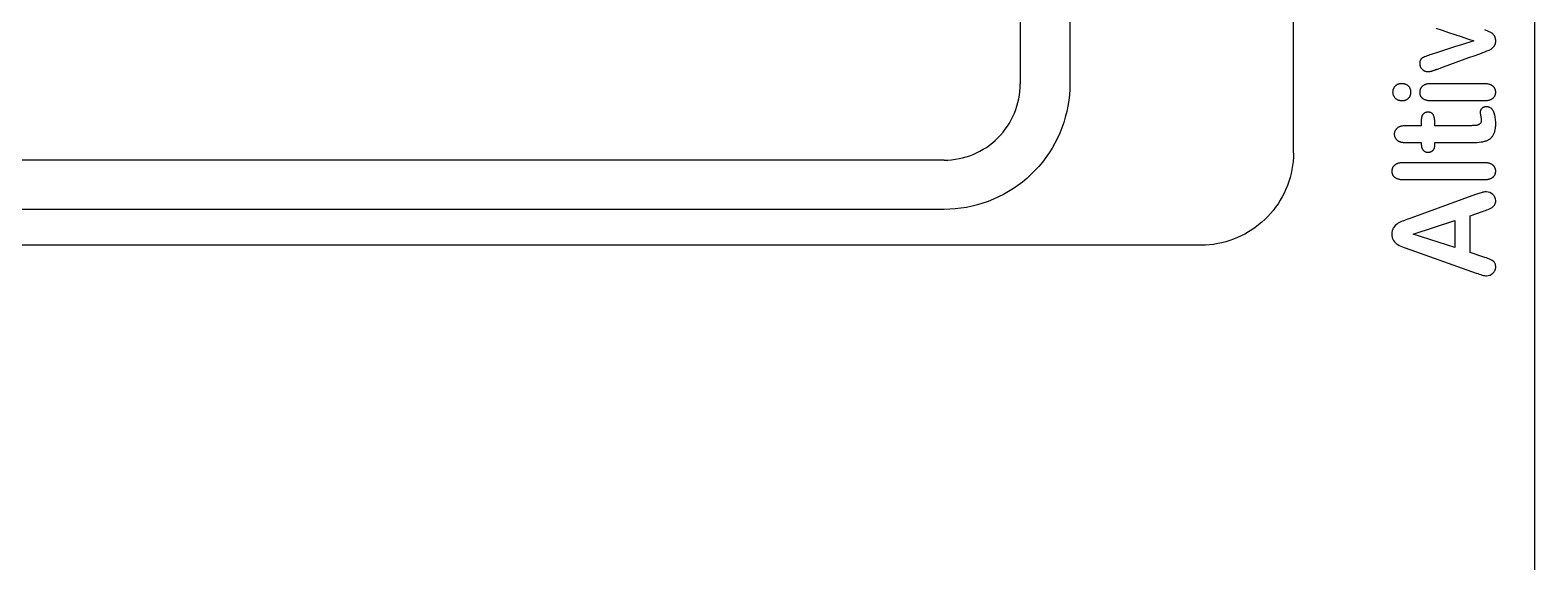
# Model space of a CAD drawing. Extents: x 0 to 290, y 0 to 931.
# Drawn here: x 196.5 to 277.5, y 747.4 to 776 of the extents above; entities that cross this region are included whole.
import ezdxf

# ---------------------------------------------------------------- set-up
doc = ezdxf.new("R2010")
doc.units = 0
doc.layers.add('-15N-THT. THIẾT BỊ ĐÓNG MỞ', color=40, linetype='CONTINUOUS')

# ---------------------------------------------------------------- blocks, each defined once
blk = doc.blocks.new('06 - N - SC VSD ATV630D55~D90N4')
at = {"layer": '-15N-THT. THIẾT BỊ ĐÓNG MỞ'}
for p, q in [((132.5, -272.3), (132.5, 429.985)), ((119.51, 303.694), (119.51, 423.676)), ((104.8, 419.82), (104.8, 307.42)), ((107.468, 419.837), (107.468, 307.437)), ((127.166, 310.42), (127.507, 310.307)), ((127.507, 310.307), (127.848, 310.194)), ((129.843, 310.316), (129.804, 310.33)), ((129.883, 310.301), (129.843, 310.316)), ((129.926, 310.284), (129.883, 310.301)), ((129.883, 310.301), (129.883, 310.301)), ((129.967, 310.267), (129.926, 310.284)), ((130.008, 310.249), (129.967, 310.267)), ((130.047, 310.231), (130.008, 310.249)), ((130.085, 310.211), (130.047, 310.231)), ((127.848, 310.194), (128.189, 310.081)), ((128.232, 309.428), (127.905, 309.323)), ((128.189, 310.081), (128.53, 309.968)), ((128.558, 309.533), (128.232, 309.428)), ((128.53, 309.968), (128.871, 309.855)), ((129.212, 309.742), (128.558, 309.533)), ((128.871, 309.855), (129.212, 309.742)), ((129.212, 309.742), (129.212, 309.742)), ((130.121, 310.191), (130.085, 310.211)), ((130.156, 310.171), (130.121, 310.191)), ((130.175, 310.158), (130.156, 310.171)), ((130.156, 310.171), (130.156, 310.171)), ((130.194, 310.144), (130.175, 310.158)), ((130.212, 310.13), (130.194, 310.144)), ((130.23, 310.116), (130.212, 310.13)), ((130.246, 310.1), (130.23, 310.116)), ((130.262, 310.084), (130.246, 310.1)), ((130.26, 309.396), (130.278, 309.415)), ((130.277, 310.067), (130.262, 310.084)), ((130.292, 310.05), (130.277, 310.067)), ((130.278, 309.415), (130.295, 309.434)), ((130.305, 310.032), (130.292, 310.05)), ((130.295, 309.434), (130.308, 309.451)), ((130.295, 309.434), (130.295, 309.434)), ((130.318, 310.014), (130.305, 310.032)), ((130.308, 309.451), (130.32, 309.468)), ((130.33, 309.995), (130.318, 310.014)), ((130.32, 309.468), (130.331, 309.485)), ((130.341, 309.974), (130.33, 309.995)), ((130.33, 309.995), (130.33, 309.995)), ((130.331, 309.485), (130.341, 309.504)), ((130.35, 309.954), (130.341, 309.974)), ((130.341, 309.504), (130.351, 309.523)), ((130.359, 309.932), (130.35, 309.954)), ((130.351, 309.523), (130.359, 309.543)), ((130.367, 309.91), (130.359, 309.932)), ((130.359, 309.543), (130.366, 309.563)), ((130.366, 309.563), (130.372, 309.584)), ((130.374, 309.888), (130.367, 309.91)), ((130.372, 309.584), (130.378, 309.605)), ((130.38, 309.865), (130.374, 309.888)), ((130.378, 309.605), (130.382, 309.627)), ((130.384, 309.841), (130.38, 309.865)), ((130.382, 309.627), (130.386, 309.649)), ((130.388, 309.817), (130.384, 309.841)), ((130.386, 309.649), (130.389, 309.672)), ((130.39, 309.792), (130.388, 309.817)), ((130.389, 309.672), (130.391, 309.695)), ((130.392, 309.768), (130.39, 309.792)), ((130.391, 309.695), (130.392, 309.719)), ((130.392, 309.742), (130.392, 309.768)), ((130.392, 309.719), (130.392, 309.742)), ((130.392, 309.742), (130.392, 309.742)), ((126.306, 308.611), (126.303, 308.592)), ((126.31, 308.631), (126.306, 308.611)), ((126.315, 308.649), (126.31, 308.631)), ((126.321, 308.668), (126.315, 308.649)), ((126.327, 308.685), (126.321, 308.668)), ((126.335, 308.702), (126.327, 308.685)), ((126.343, 308.718), (126.335, 308.702)), ((126.352, 308.734), (126.343, 308.718)), ((126.362, 308.748), (126.352, 308.734)), ((126.373, 308.762), (126.362, 308.748)), ((126.385, 308.775), (126.373, 308.762)), ((126.398, 308.788), (126.385, 308.775)), ((126.412, 308.799), (126.398, 308.788)), ((126.426, 308.81), (126.412, 308.799)), ((126.442, 308.819), (126.426, 308.81)), ((126.495, 308.848), (126.442, 308.819)), ((126.442, 308.819), (126.442, 308.819)), ((126.555, 308.876), (126.495, 308.848)), ((126.622, 308.904), (126.555, 308.876)), ((126.693, 308.931), (126.622, 308.904)), ((126.767, 308.957), (126.693, 308.931)), ((126.845, 308.983), (126.767, 308.957)), ((126.925, 309.009), (126.845, 308.983)), ((127.251, 309.113), (126.925, 309.009)), ((126.925, 309.009), (126.925, 309.009)), ((127.905, 309.323), (127.251, 309.113)), ((128.266, 308.588), (128.605, 308.712)), ((128.605, 308.712), (128.944, 308.835)), ((128.944, 308.835), (129.282, 308.958)), ((129.282, 308.958), (129.621, 309.082)), ((129.621, 309.082), (129.699, 309.111)), ((129.621, 309.082), (129.621, 309.082)), ((129.699, 309.111), (129.774, 309.139)), ((129.774, 309.139), (129.846, 309.167)), ((129.846, 309.167), (129.914, 309.194)), ((129.914, 309.194), (129.978, 309.219)), ((129.978, 309.219), (130.035, 309.243)), ((130.035, 309.243), (130.082, 309.264)), ((130.082, 309.264), (130.104, 309.275)), ((130.082, 309.264), (130.082, 309.264)), ((130.104, 309.275), (130.125, 309.287)), ((130.125, 309.287), (130.146, 309.3)), ((130.146, 309.3), (130.166, 309.313)), ((130.166, 309.313), (130.186, 309.328)), ((130.186, 309.328), (130.205, 309.344)), ((130.205, 309.344), (130.224, 309.36)), ((130.224, 309.36), (130.243, 309.378)), ((130.243, 309.378), (130.26, 309.396)), ((126.299, 308.552), (126.298, 308.531)), ((126.298, 308.531), (126.298, 308.511)), ((126.298, 308.511), (126.298, 308.489)), ((126.298, 308.511), (126.298, 308.511)), ((126.298, 308.489), (126.3, 308.468)), ((126.301, 308.572), (126.299, 308.552)), ((126.3, 308.468), (126.303, 308.448)), ((126.303, 308.592), (126.301, 308.572)), ((126.303, 308.448), (126.306, 308.428)), ((126.306, 308.428), (126.311, 308.408)), ((126.311, 308.408), (126.317, 308.388)), ((126.317, 308.388), (126.325, 308.369)), ((126.325, 308.369), (126.333, 308.35)), ((126.333, 308.35), (126.342, 308.331)), ((126.342, 308.331), (126.353, 308.313)), ((126.353, 308.313), (126.364, 308.295)), ((126.364, 308.295), (126.376, 308.277)), ((126.364, 308.295), (126.364, 308.295)), ((126.376, 308.277), (126.389, 308.26)), ((126.389, 308.26), (126.402, 308.244)), ((126.402, 308.244), (126.416, 308.228)), ((126.416, 308.228), (126.431, 308.213)), ((126.431, 308.213), (126.446, 308.199)), ((126.446, 308.199), (126.461, 308.185)), ((126.461, 308.185), (126.477, 308.172)), ((126.477, 308.172), (126.494, 308.16)), ((126.494, 308.16), (126.511, 308.148)), ((126.511, 308.148), (126.529, 308.138)), ((126.529, 308.138), (126.547, 308.128)), ((126.529, 308.138), (126.529, 308.138)), ((126.547, 308.128), (126.565, 308.119)), ((126.565, 308.119), (126.583, 308.111)), ((126.583, 308.111), (126.602, 308.105)), ((126.602, 308.105), (126.62, 308.099)), ((126.62, 308.099), (126.639, 308.094)), ((126.639, 308.094), (126.658, 308.089)), ((126.658, 308.089), (126.676, 308.086)), ((126.676, 308.086), (126.695, 308.084)), ((126.695, 308.084), (126.714, 308.083)), ((126.714, 308.083), (126.733, 308.082)), ((126.733, 308.082), (126.754, 308.083)), ((126.733, 308.082), (126.733, 308.082)), ((126.754, 308.083), (126.776, 308.084)), ((126.776, 308.084), (126.798, 308.086)), ((126.798, 308.086), (126.821, 308.089)), ((126.821, 308.089), (126.845, 308.093)), ((126.845, 308.093), (126.868, 308.097)), ((126.868, 308.097), (126.892, 308.102)), ((126.892, 308.102), (126.918, 308.108)), ((126.892, 308.102), (126.892, 308.102)), ((126.918, 308.108), (126.944, 308.115)), ((126.944, 308.115), (126.97, 308.122)), ((126.97, 308.122), (126.996, 308.13)), ((126.996, 308.13), (127.021, 308.138)), ((127.021, 308.138), (127.047, 308.147)), ((127.047, 308.147), (127.072, 308.155)), ((127.072, 308.155), (127.098, 308.164)), ((127.072, 308.155), (127.072, 308.155)), ((127.098, 308.164), (127.123, 308.173)), ((127.123, 308.173), (127.148, 308.182)), ((127.148, 308.182), (127.174, 308.191)), ((127.174, 308.191), (127.199, 308.2)), ((127.199, 308.2), (127.224, 308.209)), ((127.224, 308.209), (127.249, 308.218)), ((127.249, 308.218), (127.588, 308.342)), ((127.249, 308.218), (127.249, 308.218)), ((127.588, 308.342), (127.927, 308.465)), ((127.927, 308.465), (128.266, 308.588)), ((104.8, 307.42), (104.8, 307.42)), ((107.461, 307.133), (107.441, 306.83)), ((107.468, 307.437), (107.461, 307.133)), ((107.468, 307.437), (107.468, 307.437)), ((124.845, 307.006), (124.844, 306.983)), ((124.844, 306.983), (124.845, 306.959)), ((124.844, 306.983), (124.844, 306.983)), ((124.847, 307.029), (124.845, 307.006)), ((124.85, 307.052), (124.847, 307.029)), ((124.854, 307.074), (124.85, 307.052)), ((124.859, 307.096), (124.854, 307.074)), ((124.866, 307.118), (124.859, 307.096)), ((124.873, 307.139), (124.866, 307.118)), ((124.882, 307.16), (124.873, 307.139)), ((124.892, 307.18), (124.882, 307.16)), ((124.903, 307.2), (124.892, 307.18)), ((124.915, 307.22), (124.903, 307.2)), ((124.928, 307.239), (124.915, 307.22)), ((124.941, 307.258), (124.928, 307.239)), ((124.956, 307.276), (124.941, 307.258)), ((124.972, 307.294), (124.956, 307.276)), ((124.989, 307.312), (124.972, 307.294)), ((124.972, 307.294), (124.972, 307.294)), ((125.008, 307.329), (124.989, 307.312)), ((125.029, 307.345), (125.008, 307.329)), ((125.05, 307.36), (125.029, 307.345)), ((125.072, 307.373), (125.05, 307.36)), ((125.095, 307.384), (125.072, 307.373)), ((125.119, 307.395), (125.095, 307.384)), ((125.144, 307.404), (125.119, 307.395)), ((125.169, 307.411), (125.144, 307.404)), ((125.196, 307.418), (125.169, 307.411)), ((125.222, 307.423), (125.196, 307.418)), ((125.25, 307.427), (125.222, 307.423)), ((125.278, 307.429), (125.25, 307.427)), ((125.306, 307.431), (125.278, 307.429)), ((125.335, 307.432), (125.306, 307.431)), ((125.363, 307.431), (125.335, 307.432)), ((125.335, 307.432), (125.335, 307.432)), ((125.391, 307.429), (125.363, 307.431)), ((125.419, 307.427), (125.391, 307.429)), ((125.446, 307.423), (125.419, 307.427)), ((125.473, 307.418), (125.446, 307.423)), ((125.499, 307.411), (125.473, 307.418)), ((125.524, 307.404), (125.499, 307.411)), ((125.549, 307.395), (125.524, 307.404)), ((125.573, 307.385), (125.549, 307.395)), ((125.596, 307.373), (125.573, 307.385)), ((125.619, 307.361), (125.596, 307.373)), ((125.64, 307.347), (125.619, 307.361)), ((125.661, 307.332), (125.64, 307.347)), ((125.681, 307.315), (125.661, 307.332)), ((125.699, 307.298), (125.681, 307.315)), ((125.716, 307.281), (125.699, 307.298)), ((125.699, 307.298), (125.699, 307.298)), ((125.732, 307.263), (125.716, 307.281)), ((125.746, 307.244), (125.732, 307.263)), ((125.76, 307.225), (125.746, 307.244)), ((125.772, 307.205), (125.76, 307.225)), ((125.783, 307.184), (125.772, 307.205)), ((125.793, 307.164), (125.783, 307.184)), ((125.802, 307.142), (125.793, 307.164)), ((125.809, 307.121), (125.802, 307.142)), ((125.815, 307.098), (125.809, 307.121)), ((125.82, 307.076), (125.815, 307.098)), ((125.824, 307.053), (125.82, 307.076)), ((125.827, 307.03), (125.824, 307.053)), ((125.829, 307.007), (125.827, 307.03)), ((125.829, 306.983), (125.829, 307.007)), ((125.829, 306.964), (125.829, 306.983)), ((125.829, 306.983), (125.829, 306.983)), ((126.299, 307.014), (126.298, 306.994)), ((126.298, 306.994), (126.298, 306.973)), ((126.301, 307.034), (126.299, 307.014)), ((126.304, 307.053), (126.301, 307.034)), ((126.308, 307.072), (126.304, 307.053)), ((126.313, 307.092), (126.308, 307.072)), ((126.318, 307.11), (126.313, 307.092)), ((126.325, 307.128), (126.318, 307.11)), ((126.332, 307.146), (126.325, 307.128)), ((126.34, 307.164), (126.332, 307.146)), ((126.349, 307.181), (126.34, 307.164)), ((126.359, 307.198), (126.349, 307.181)), ((126.37, 307.214), (126.359, 307.198)), ((126.381, 307.23), (126.37, 307.214)), ((126.394, 307.245), (126.381, 307.23)), ((126.407, 307.26), (126.394, 307.245)), ((126.42, 307.274), (126.407, 307.26)), ((126.435, 307.288), (126.42, 307.274)), ((126.45, 307.301), (126.435, 307.288)), ((126.472, 307.319), (126.45, 307.301)), ((126.45, 307.301), (126.45, 307.301)), ((126.495, 307.335), (126.472, 307.319)), ((126.519, 307.35), (126.495, 307.335)), ((126.544, 307.364), (126.519, 307.35)), ((126.57, 307.376), (126.544, 307.364)), ((126.597, 307.387), (126.57, 307.376)), ((126.625, 307.397), (126.597, 307.387)), ((126.654, 307.406), (126.625, 307.397)), ((126.683, 307.413), (126.654, 307.406)), ((126.713, 307.419), (126.683, 307.413)), ((126.743, 307.423), (126.713, 307.419)), ((126.774, 307.427), (126.743, 307.423)), ((126.805, 307.43), (126.774, 307.427)), ((126.837, 307.431), (126.805, 307.43)), ((126.869, 307.432), (126.837, 307.431)), ((129.78, 307.432), (126.869, 307.432)), ((126.869, 307.432), (126.869, 307.432)), ((129.816, 307.431), (129.78, 307.432)), ((129.78, 307.432), (129.78, 307.432)), ((129.851, 307.43), (129.816, 307.431)), ((129.886, 307.427), (129.851, 307.43)), ((129.92, 307.424), (129.886, 307.427)), ((129.953, 307.419), (129.92, 307.424)), ((129.986, 307.414), (129.953, 307.419)), ((130.018, 307.407), (129.986, 307.414)), ((130.049, 307.398), (130.018, 307.407)), ((130.079, 307.389), (130.049, 307.398)), ((130.109, 307.378), (130.079, 307.389)), ((130.137, 307.366), (130.109, 307.378)), ((130.164, 307.352), (130.137, 307.366)), ((130.19, 307.337), (130.164, 307.352)), ((130.214, 307.32), (130.19, 307.337)), ((130.237, 307.302), (130.214, 307.32)), ((130.253, 307.289), (130.237, 307.302)), ((130.237, 307.302), (130.237, 307.302)), ((130.267, 307.275), (130.253, 307.289)), ((130.281, 307.26), (130.267, 307.275)), ((130.295, 307.245), (130.281, 307.26)), ((130.307, 307.23), (130.295, 307.245)), ((130.319, 307.214), (130.307, 307.23)), ((130.33, 307.198), (130.319, 307.214)), ((130.34, 307.181), (130.33, 307.198)), ((130.349, 307.164), (130.34, 307.181)), ((130.357, 307.146), (130.349, 307.164)), ((130.365, 307.129), (130.357, 307.146)), ((130.371, 307.11), (130.365, 307.129)), ((130.377, 307.092), (130.371, 307.11)), ((130.382, 307.072), (130.377, 307.092)), ((130.386, 307.053), (130.382, 307.072)), ((130.388, 307.034), (130.386, 307.053)), ((130.391, 307.014), (130.388, 307.034)), ((130.392, 306.994), (130.391, 307.014)), ((130.392, 306.973), (130.392, 306.994)), ((107.359, 306.228), (107.298, 305.93)), ((107.407, 306.528), (107.359, 306.228)), ((107.441, 306.83), (107.407, 306.528)), ((124.845, 306.959), (124.847, 306.935)), ((124.847, 306.935), (124.85, 306.912)), ((124.85, 306.912), (124.854, 306.888)), ((124.854, 306.888), (124.86, 306.865)), ((124.86, 306.865), (124.867, 306.843)), ((124.867, 306.843), (124.876, 306.821)), ((124.876, 306.821), (124.885, 306.799)), ((124.885, 306.799), (124.896, 306.778)), ((124.896, 306.778), (124.908, 306.757)), ((124.908, 306.757), (124.921, 306.737)), ((124.921, 306.737), (124.936, 306.717)), ((124.936, 306.717), (124.951, 306.698)), ((124.951, 306.698), (124.967, 306.679)), ((124.967, 306.679), (124.984, 306.661)), ((124.984, 306.661), (125.003, 306.644)), ((124.984, 306.661), (124.984, 306.661)), ((125.003, 306.644), (125.023, 306.627)), ((125.023, 306.627), (125.043, 306.611)), ((125.043, 306.611), (125.064, 306.597)), ((125.064, 306.597), (125.086, 306.584)), ((125.086, 306.584), (125.108, 306.573)), ((125.108, 306.573), (125.131, 306.562)), ((125.131, 306.562), (125.155, 306.554)), ((125.155, 306.554), (125.18, 306.546)), ((125.18, 306.546), (125.204, 306.539)), ((125.204, 306.539), (125.23, 306.534)), ((125.23, 306.534), (125.256, 306.53)), ((125.256, 306.53), (125.282, 306.527)), ((125.282, 306.527), (125.308, 306.526)), ((125.308, 306.526), (125.335, 306.525)), ((125.335, 306.525), (125.364, 306.526)), ((125.335, 306.525), (125.335, 306.525)), ((125.364, 306.526), (125.392, 306.527)), ((125.392, 306.527), (125.42, 306.53)), ((125.42, 306.53), (125.447, 306.533)), ((125.447, 306.533), (125.474, 306.538)), ((125.474, 306.538), (125.501, 306.544)), ((125.501, 306.544), (125.526, 306.552)), ((125.526, 306.552), (125.551, 306.56)), ((125.551, 306.56), (125.575, 306.57)), ((125.575, 306.57), (125.599, 306.581)), ((125.599, 306.581), (125.621, 306.594)), ((125.621, 306.594), (125.643, 306.608)), ((125.643, 306.608), (125.663, 306.623)), ((125.663, 306.623), (125.683, 306.639)), ((125.683, 306.639), (125.701, 306.657)), ((125.701, 306.657), (125.714, 306.671)), ((125.701, 306.657), (125.701, 306.657)), ((125.714, 306.671), (125.727, 306.686)), ((125.727, 306.686), (125.739, 306.701)), ((125.739, 306.701), (125.75, 306.716)), ((125.75, 306.716), (125.76, 306.732)), ((125.76, 306.732), (125.77, 306.748)), ((125.77, 306.748), (125.779, 306.764)), ((125.779, 306.764), (125.787, 306.781)), ((125.787, 306.781), (125.795, 306.798)), ((125.795, 306.798), (125.801, 306.816)), ((125.801, 306.816), (125.807, 306.833)), ((125.807, 306.833), (125.812, 306.851)), ((125.812, 306.851), (125.817, 306.87)), ((125.817, 306.87), (125.821, 306.888)), ((125.821, 306.888), (125.824, 306.907)), ((125.824, 306.907), (125.826, 306.926)), ((125.826, 306.926), (125.828, 306.945)), ((125.828, 306.945), (125.829, 306.964)), ((126.298, 306.973), (126.298, 306.953)), ((126.298, 306.973), (126.298, 306.973)), ((126.298, 306.953), (126.299, 306.933)), ((126.299, 306.933), (126.301, 306.914)), ((126.301, 306.914), (126.304, 306.894)), ((126.304, 306.894), (126.308, 306.875)), ((126.308, 306.875), (126.313, 306.856)), ((126.313, 306.856), (126.318, 306.838)), ((126.318, 306.838), (126.325, 306.819)), ((126.325, 306.819), (126.332, 306.802)), ((126.332, 306.802), (126.34, 306.784)), ((126.34, 306.784), (126.349, 306.767)), ((126.349, 306.767), (126.359, 306.751)), ((126.359, 306.751), (126.369, 306.735)), ((126.369, 306.735), (126.381, 306.719)), ((126.381, 306.719), (126.393, 306.704)), ((126.393, 306.704), (126.406, 306.689)), ((126.406, 306.689), (126.42, 306.675)), ((126.42, 306.675), (126.435, 306.662)), ((126.435, 306.662), (126.45, 306.649)), ((126.45, 306.649), (126.473, 306.631)), ((126.45, 306.649), (126.45, 306.649)), ((126.473, 306.631), (126.497, 306.615)), ((126.497, 306.615), (126.522, 306.601)), ((126.522, 306.601), (126.549, 306.588)), ((126.549, 306.588), (126.577, 306.576)), ((126.577, 306.576), (126.605, 306.566)), ((126.605, 306.566), (126.635, 306.557)), ((126.635, 306.557), (126.665, 306.549)), ((126.665, 306.549), (126.697, 306.542)), ((126.697, 306.542), (126.729, 306.537)), ((126.729, 306.537), (126.762, 306.532)), ((126.762, 306.532), (126.795, 306.529)), ((126.795, 306.529), (126.829, 306.527)), ((126.829, 306.527), (126.864, 306.526)), ((126.864, 306.526), (126.899, 306.525)), ((126.899, 306.525), (129.78, 306.525)), ((126.899, 306.525), (126.899, 306.525)), ((129.752, 306.168), (129.737, 306.161)), ((129.769, 306.174), (129.752, 306.168)), ((129.785, 306.179), (129.769, 306.174)), ((129.78, 306.525), (129.815, 306.526)), ((129.78, 306.525), (129.78, 306.525)), ((129.802, 306.184), (129.785, 306.179)), ((129.819, 306.187), (129.802, 306.184)), ((129.815, 306.526), (129.85, 306.527)), ((129.837, 306.19), (129.819, 306.187)), ((129.855, 306.192), (129.837, 306.19)), ((129.85, 306.527), (129.884, 306.529)), ((129.872, 306.193), (129.855, 306.192)), ((129.891, 306.193), (129.872, 306.193)), ((129.884, 306.529), (129.918, 306.532)), ((129.916, 306.193), (129.891, 306.193)), ((129.891, 306.193), (129.891, 306.193)), ((129.94, 306.191), (129.916, 306.193)), ((129.918, 306.532), (129.951, 306.537)), ((129.964, 306.187), (129.94, 306.191)), ((129.951, 306.537), (129.983, 306.542)), ((129.988, 306.183), (129.964, 306.187)), ((129.983, 306.542), (130.015, 306.549)), ((130.011, 306.177), (129.988, 306.183)), ((130.034, 306.169), (130.011, 306.177)), ((130.015, 306.549), (130.046, 306.556)), ((130.056, 306.16), (130.034, 306.169)), ((130.046, 306.556), (130.076, 306.565)), ((130.076, 306.565), (130.105, 306.576)), ((130.105, 306.576), (130.133, 306.587)), ((130.133, 306.587), (130.16, 306.6)), ((130.16, 306.6), (130.186, 306.615)), ((130.186, 306.615), (130.21, 306.631)), ((130.21, 306.631), (130.234, 306.648)), ((130.234, 306.648), (130.249, 306.661)), ((130.234, 306.648), (130.234, 306.648)), ((130.249, 306.661), (130.264, 306.675)), ((130.264, 306.675), (130.278, 306.689)), ((130.278, 306.689), (130.292, 306.703)), ((130.292, 306.703), (130.304, 306.718)), ((130.304, 306.718), (130.316, 306.734)), ((130.316, 306.734), (130.327, 306.75)), ((130.327, 306.75), (130.338, 306.766)), ((130.338, 306.766), (130.347, 306.783)), ((130.347, 306.783), (130.356, 306.801)), ((130.356, 306.801), (130.363, 306.818)), ((130.363, 306.818), (130.37, 306.837)), ((130.37, 306.837), (130.376, 306.855)), ((130.376, 306.855), (130.381, 306.874)), ((130.381, 306.874), (130.385, 306.894)), ((130.385, 306.894), (130.388, 306.913)), ((130.388, 306.913), (130.39, 306.933)), ((130.39, 306.933), (130.392, 306.953)), ((130.392, 306.953), (130.392, 306.973)), ((130.392, 306.973), (130.392, 306.973)), ((107.224, 305.635), (107.137, 305.344)), ((107.298, 305.93), (107.224, 305.635)), ((126.387, 305.529), (126.386, 305.506)), ((126.386, 305.506), (126.386, 305.174)), ((126.386, 305.506), (126.386, 305.506)), ((126.388, 305.551), (126.387, 305.529)), ((126.39, 305.574), (126.388, 305.551)), ((126.393, 305.596), (126.39, 305.574)), ((126.397, 305.617), (126.393, 305.596)), ((126.402, 305.638), (126.397, 305.617)), ((126.408, 305.658), (126.402, 305.638)), ((126.414, 305.678), (126.408, 305.658)), ((126.422, 305.698), (126.414, 305.678)), ((126.431, 305.717), (126.422, 305.698)), ((126.441, 305.735), (126.431, 305.717)), ((126.452, 305.752), (126.441, 305.735)), ((126.463, 305.768), (126.452, 305.752)), ((126.476, 305.784), (126.463, 305.768)), ((126.489, 305.798), (126.476, 305.784)), ((126.503, 305.811), (126.489, 305.798)), ((126.489, 305.798), (126.489, 305.798)), ((126.517, 305.823), (126.503, 305.811)), ((126.532, 305.835), (126.517, 305.823)), ((126.548, 305.845), (126.532, 305.835)), ((126.564, 305.855), (126.548, 305.845)), ((126.581, 305.864), (126.564, 305.855)), ((126.598, 305.872), (126.581, 305.864)), ((126.615, 305.879), (126.598, 305.872)), ((126.633, 305.885), (126.615, 305.879)), ((126.652, 305.89), (126.633, 305.885)), ((126.67, 305.894), (126.652, 305.89)), ((126.689, 305.897), (126.67, 305.894)), ((126.708, 305.899), (126.689, 305.897)), ((126.728, 305.901), (126.708, 305.899)), ((126.748, 305.901), (126.728, 305.901)), ((126.767, 305.901), (126.748, 305.901)), ((126.748, 305.901), (126.748, 305.901)), ((126.786, 305.9), (126.767, 305.901)), ((126.805, 305.898), (126.786, 305.9)), ((126.823, 305.895), (126.805, 305.898)), ((126.841, 305.892), (126.823, 305.895)), ((126.859, 305.888), (126.841, 305.892)), ((126.876, 305.883), (126.859, 305.888)), ((126.893, 305.877), (126.876, 305.883)), ((126.909, 305.87), (126.893, 305.877)), ((126.925, 305.863), (126.909, 305.87)), ((126.94, 305.854), (126.925, 305.863)), ((126.954, 305.845), (126.94, 305.854)), ((126.968, 305.834), (126.954, 305.845)), ((126.981, 305.823), (126.968, 305.834)), ((126.993, 305.811), (126.981, 305.823)), ((127.004, 305.799), (126.993, 305.811)), ((127.015, 305.785), (127.004, 305.799)), ((127.024, 305.771), (127.015, 305.785)), ((127.033, 305.756), (127.024, 305.771)), ((127.049, 305.725), (127.033, 305.756)), ((127.033, 305.756), (127.033, 305.756)), ((127.062, 305.693), (127.049, 305.725)), ((127.074, 305.659), (127.062, 305.693)), ((127.084, 305.624), (127.074, 305.659)), ((127.092, 305.587), (127.084, 305.624)), ((127.099, 305.549), (127.092, 305.587)), ((127.104, 305.509), (127.099, 305.549)), ((127.108, 305.469), (127.104, 305.509)), ((127.111, 305.428), (127.108, 305.469)), ((127.112, 305.386), (127.111, 305.428)), ((127.113, 305.343), (127.112, 305.386)), ((129.552, 305.922), (129.551, 305.908)), ((129.551, 305.908), (129.552, 305.881)), ((129.551, 305.908), (129.551, 305.908)), ((129.553, 305.937), (129.552, 305.922)), ((129.552, 305.881), (129.554, 305.853)), ((129.555, 305.952), (129.553, 305.937)), ((129.554, 305.853), (129.558, 305.823)), ((129.559, 305.966), (129.555, 305.952)), ((129.558, 305.823), (129.563, 305.792)), ((129.563, 305.98), (129.559, 305.966)), ((129.568, 305.993), (129.563, 305.98)), ((129.563, 305.792), (129.569, 305.761)), ((129.574, 306.007), (129.568, 305.993)), ((129.569, 305.761), (129.576, 305.728)), ((129.581, 306.02), (129.574, 306.007)), ((129.576, 305.728), (129.584, 305.695)), ((129.589, 306.033), (129.581, 306.02)), ((129.584, 305.695), (129.592, 305.661)), ((129.584, 305.695), (129.584, 305.695)), ((129.597, 306.045), (129.589, 306.033)), ((129.592, 305.661), (129.598, 305.628)), ((129.599, 305.365), (129.594, 305.35)), ((129.607, 306.058), (129.597, 306.045)), ((129.598, 305.628), (129.604, 305.596)), ((129.603, 305.38), (129.599, 305.365)), ((129.606, 305.396), (129.603, 305.38)), ((129.604, 305.596), (129.608, 305.565)), ((129.609, 305.412), (129.606, 305.396)), ((129.617, 306.07), (129.607, 306.058)), ((129.608, 305.565), (129.611, 305.535)), ((129.611, 305.428), (129.609, 305.412)), ((129.611, 305.535), (129.613, 305.506)), ((129.613, 305.445), (129.611, 305.428)), ((129.613, 305.506), (129.614, 305.479)), ((129.614, 305.462), (129.613, 305.445)), ((129.614, 305.479), (129.614, 305.462)), ((129.614, 305.479), (129.614, 305.479)), ((129.628, 306.081), (129.617, 306.07)), ((129.639, 306.093), (129.628, 306.081)), ((129.651, 306.104), (129.639, 306.093)), ((129.664, 306.115), (129.651, 306.104)), ((129.651, 306.104), (129.651, 306.104)), ((129.678, 306.126), (129.664, 306.115)), ((129.692, 306.136), (129.678, 306.126)), ((129.706, 306.145), (129.692, 306.136)), ((129.721, 306.153), (129.706, 306.145)), ((129.737, 306.161), (129.721, 306.153)), ((130.078, 306.15), (130.056, 306.16)), ((130.099, 306.138), (130.078, 306.15)), ((130.119, 306.125), (130.099, 306.138)), ((130.138, 306.111), (130.119, 306.125)), ((130.156, 306.095), (130.138, 306.111)), ((130.174, 306.078), (130.156, 306.095)), ((130.191, 306.06), (130.174, 306.078)), ((130.207, 306.041), (130.191, 306.06)), ((130.222, 306.02), (130.207, 306.041)), ((130.237, 305.999), (130.222, 306.02)), ((130.25, 305.977), (130.237, 305.999)), ((130.263, 305.954), (130.25, 305.977)), ((130.288, 305.904), (130.263, 305.954)), ((130.263, 305.954), (130.263, 305.954)), ((130.309, 305.85), (130.288, 305.904)), ((130.328, 305.793), (130.309, 305.85)), ((130.344, 305.734), (130.328, 305.793)), ((130.358, 305.673), (130.344, 305.734)), ((130.369, 305.609), (130.358, 305.673)), ((130.377, 305.544), (130.369, 305.609)), ((130.384, 305.476), (130.377, 305.544)), ((130.389, 305.408), (130.384, 305.476)), ((130.391, 305.338), (130.389, 305.408)), ((106.923, 304.776), (106.798, 304.499)), ((107.036, 305.058), (106.923, 304.776)), ((107.137, 305.344), (107.036, 305.058)), ((124.93, 304.742), (124.929, 304.719)), ((124.929, 304.719), (124.93, 304.697)), ((124.929, 304.719), (124.929, 304.719)), ((124.932, 304.765), (124.93, 304.742)), ((124.93, 304.697), (124.931, 304.676)), ((124.931, 304.676), (124.934, 304.654)), ((124.935, 304.788), (124.932, 304.765)), ((124.934, 304.654), (124.938, 304.633)), ((124.94, 304.81), (124.935, 304.788)), ((124.938, 304.633), (124.943, 304.613)), ((124.946, 304.832), (124.94, 304.81)), ((124.943, 304.613), (124.949, 304.592)), ((124.953, 304.854), (124.946, 304.832)), ((124.949, 304.592), (124.956, 304.572)), ((124.962, 304.876), (124.953, 304.854)), ((124.956, 304.572), (124.964, 304.553)), ((124.972, 304.897), (124.962, 304.876)), ((124.964, 304.553), (124.974, 304.534)), ((124.983, 304.917), (124.972, 304.897)), ((124.996, 304.937), (124.983, 304.917)), ((125.009, 304.957), (124.996, 304.937)), ((125.024, 304.976), (125.009, 304.957)), ((125.04, 304.995), (125.024, 304.976)), ((125.057, 305.013), (125.04, 304.995)), ((125.074, 305.03), (125.057, 305.013)), ((125.093, 305.046), (125.074, 305.03)), ((125.074, 305.03), (125.074, 305.03)), ((125.111, 305.061), (125.093, 305.046)), ((125.131, 305.075), (125.111, 305.061)), ((125.151, 305.088), (125.131, 305.075)), ((125.172, 305.1), (125.151, 305.088)), ((125.193, 305.111), (125.172, 305.1)), ((125.215, 305.121), (125.193, 305.111)), ((125.238, 305.129), (125.215, 305.121)), ((125.261, 305.136), (125.238, 305.129)), ((125.285, 305.143), (125.261, 305.136)), ((125.309, 305.148), (125.285, 305.143)), ((125.357, 305.155), (125.309, 305.148)), ((125.309, 305.147), (125.309, 305.147)), ((125.408, 305.161), (125.357, 305.155)), ((125.462, 305.166), (125.408, 305.161)), ((125.518, 305.17), (125.462, 305.166)), ((125.577, 305.172), (125.518, 305.17)), ((125.638, 305.174), (125.577, 305.172)), ((125.7, 305.174), (125.638, 305.174)), ((126.386, 305.174), (125.7, 305.174)), ((125.7, 305.174), (125.7, 305.174)), ((126.386, 305.174), (126.386, 305.174)), ((127.113, 305.174), (127.113, 305.343)), ((127.113, 305.343), (127.113, 305.343)), ((128.965, 305.174), (127.113, 305.174)), ((127.113, 305.174), (127.113, 305.174)), ((129.023, 305.174), (128.965, 305.174)), ((128.965, 305.174), (128.965, 305.174)), ((129.079, 305.175), (129.023, 305.174)), ((129.134, 305.176), (129.079, 305.175)), ((129.187, 305.177), (129.134, 305.176)), ((129.238, 305.18), (129.187, 305.177)), ((129.286, 305.183), (129.238, 305.18)), ((129.33, 305.187), (129.286, 305.183)), ((129.351, 305.19), (129.33, 305.187)), ((129.33, 305.187), (129.33, 305.187)), ((129.372, 305.194), (129.351, 305.19)), ((129.393, 305.198), (129.372, 305.194)), ((129.413, 305.204), (129.393, 305.198)), ((129.433, 305.21), (129.413, 305.204)), ((129.452, 305.217), (129.433, 305.21)), ((129.47, 305.225), (129.452, 305.217)), ((129.488, 305.234), (129.47, 305.225)), ((129.505, 305.244), (129.488, 305.234)), ((129.521, 305.255), (129.505, 305.244)), ((129.536, 305.267), (129.521, 305.255)), ((129.547, 305.277), (129.536, 305.267)), ((129.536, 305.267), (129.536, 305.267)), ((129.557, 305.287), (129.547, 305.277)), ((129.566, 305.298), (129.557, 305.287)), ((129.574, 305.31), (129.566, 305.298)), ((129.582, 305.323), (129.574, 305.31)), ((129.588, 305.336), (129.582, 305.323)), ((129.594, 305.35), (129.588, 305.336)), ((130.166, 304.541), (130.19, 304.567)), ((130.19, 304.567), (130.212, 304.594)), ((130.212, 304.594), (130.234, 304.623)), ((130.234, 304.623), (130.256, 304.656)), ((130.234, 304.623), (130.234, 304.623)), ((130.256, 304.656), (130.276, 304.691)), ((130.276, 304.691), (130.294, 304.728)), ((130.294, 304.728), (130.311, 304.766)), ((130.311, 304.766), (130.326, 304.806)), ((130.326, 304.806), (130.339, 304.848)), ((130.339, 304.848), (130.351, 304.89)), ((130.351, 304.89), (130.361, 304.934)), ((130.361, 304.934), (130.37, 304.979)), ((130.37, 304.979), (130.377, 305.025)), ((130.377, 305.025), (130.383, 305.072)), ((130.383, 305.072), (130.387, 305.119)), ((130.387, 305.119), (130.39, 305.168)), ((130.39, 305.168), (130.392, 305.217)), ((130.392, 305.267), (130.391, 305.338)), ((130.392, 305.217), (130.392, 305.267)), ((130.392, 305.267), (130.392, 305.267)), ((106.51, 303.964), (106.348, 303.707)), ((106.66, 304.228), (106.51, 303.964)), ((106.798, 304.499), (106.66, 304.228)), ((124.974, 304.534), (124.984, 304.515)), ((124.984, 304.515), (124.996, 304.497)), ((124.996, 304.497), (125.008, 304.479)), ((124.996, 304.497), (124.996, 304.497)), ((125.008, 304.479), (125.02, 304.463)), ((125.02, 304.463), (125.034, 304.446)), ((125.034, 304.446), (125.047, 304.431)), ((125.047, 304.431), (125.062, 304.416)), ((125.062, 304.416), (125.077, 304.402)), ((125.077, 304.402), (125.093, 304.388)), ((125.093, 304.388), (125.109, 304.376)), ((125.109, 304.376), (125.126, 304.364)), ((125.126, 304.364), (125.143, 304.353)), ((125.143, 304.353), (125.161, 304.343)), ((125.161, 304.343), (125.18, 304.333)), ((125.161, 304.343), (125.161, 304.343)), ((125.18, 304.333), (125.2, 304.324)), ((125.2, 304.324), (125.221, 304.316)), ((125.221, 304.316), (125.242, 304.308)), ((125.242, 304.308), (125.264, 304.302)), ((125.264, 304.302), (125.286, 304.296)), ((125.286, 304.296), (125.308, 304.291)), ((125.308, 304.291), (125.331, 304.286)), ((125.331, 304.286), (125.354, 304.283)), ((125.354, 304.283), (125.378, 304.28)), ((125.378, 304.28), (125.401, 304.278)), ((125.401, 304.278), (125.448, 304.275)), ((125.401, 304.278), (125.401, 304.278)), ((125.448, 304.275), (125.498, 304.272)), ((125.498, 304.272), (125.551, 304.271)), ((125.551, 304.271), (125.606, 304.269)), ((125.606, 304.269), (125.663, 304.268)), ((125.663, 304.268), (125.721, 304.268)), ((125.721, 304.268), (125.781, 304.268)), ((125.781, 304.268), (126.386, 304.268)), ((125.781, 304.268), (125.781, 304.268)), ((126.386, 304.268), (126.386, 304.168)), ((126.386, 304.268), (126.386, 304.268)), ((126.386, 304.168), (126.387, 304.143)), ((126.386, 304.168), (126.386, 304.168)), ((126.387, 304.143), (126.388, 304.119)), ((126.388, 304.119), (126.39, 304.095)), ((126.39, 304.095), (126.393, 304.071)), ((126.393, 304.071), (126.397, 304.048)), ((126.397, 304.048), (126.402, 304.026)), ((126.402, 304.026), (126.407, 304.004)), ((126.407, 304.004), (126.414, 303.982)), ((126.414, 303.982), (126.422, 303.961)), ((126.422, 303.961), (126.431, 303.941)), ((126.431, 303.941), (126.44, 303.922)), ((126.44, 303.922), (126.451, 303.903)), ((126.451, 303.903), (126.463, 303.886)), ((126.463, 303.886), (126.476, 303.869)), ((126.476, 303.869), (126.489, 303.853)), ((126.489, 303.853), (126.5, 303.842)), ((126.489, 303.853), (126.489, 303.853)), ((126.5, 303.842), (126.511, 303.831)), ((126.511, 303.831), (126.522, 303.821)), ((126.522, 303.821), (126.534, 303.812)), ((126.534, 303.812), (126.547, 303.803)), ((126.547, 303.803), (126.559, 303.795)), ((126.559, 303.795), (126.572, 303.788)), ((126.572, 303.788), (126.586, 303.781)), ((126.586, 303.781), (126.599, 303.775)), ((126.599, 303.775), (126.613, 303.769)), ((126.613, 303.769), (126.627, 303.764)), ((126.627, 303.764), (126.641, 303.76)), ((126.641, 303.76), (126.656, 303.756)), ((126.656, 303.756), (126.671, 303.753)), ((126.671, 303.753), (126.686, 303.751)), ((126.686, 303.751), (126.701, 303.749)), ((126.701, 303.749), (126.717, 303.748)), ((126.717, 303.748), (126.732, 303.747)), ((126.732, 303.747), (126.748, 303.747)), ((126.748, 303.747), (126.768, 303.747)), ((126.748, 303.746), (126.748, 303.746)), ((126.768, 303.747), (126.788, 303.748)), ((126.788, 303.748), (126.808, 303.75)), ((126.808, 303.75), (126.827, 303.753)), ((126.827, 303.753), (126.846, 303.757)), ((126.846, 303.757), (126.865, 303.762)), ((126.865, 303.762), (126.883, 303.768)), ((126.883, 303.768), (126.901, 303.774)), ((126.901, 303.774), (126.918, 303.782)), ((126.918, 303.782), (126.935, 303.791)), ((126.935, 303.791), (126.952, 303.8)), ((126.952, 303.8), (126.968, 303.811)), ((126.968, 303.811), (126.983, 303.822)), ((126.983, 303.822), (126.998, 303.835)), ((126.998, 303.835), (127.012, 303.848)), ((127.012, 303.848), (127.025, 303.863)), ((127.012, 303.848), (127.012, 303.848)), ((127.025, 303.863), (127.038, 303.878)), ((127.038, 303.878), (127.05, 303.895)), ((127.05, 303.895), (127.061, 303.913)), ((127.061, 303.913), (127.07, 303.931)), ((127.07, 303.931), (127.079, 303.951)), ((127.079, 303.951), (127.087, 303.97)), ((127.087, 303.97), (127.093, 303.991)), ((127.093, 303.991), (127.099, 304.012)), ((127.099, 304.012), (127.103, 304.034)), ((127.103, 304.034), (127.107, 304.056)), ((127.107, 304.056), (127.109, 304.078)), ((127.109, 304.078), (127.111, 304.101)), ((127.111, 304.101), (127.113, 304.125)), ((127.113, 304.268), (129.046, 304.268)), ((127.113, 304.148), (127.113, 304.268)), ((127.113, 304.268), (127.113, 304.268)), ((127.113, 304.125), (127.113, 304.148)), ((127.113, 304.148), (127.113, 304.148)), ((129.046, 304.268), (129.164, 304.269)), ((129.046, 304.268), (129.046, 304.268)), ((129.164, 304.269), (129.279, 304.272)), ((129.279, 304.272), (129.391, 304.278)), ((129.391, 304.278), (129.499, 304.286)), ((129.499, 304.286), (129.603, 304.298)), ((129.603, 304.298), (129.702, 304.314)), ((129.702, 304.314), (129.795, 304.334)), ((129.795, 304.334), (129.831, 304.343)), ((129.795, 304.334), (129.795, 304.334)), ((129.831, 304.343), (129.866, 304.354)), ((129.866, 304.354), (129.9, 304.367)), ((129.9, 304.367), (129.933, 304.38)), ((129.933, 304.38), (129.966, 304.396)), ((129.966, 304.396), (129.998, 304.412)), ((129.998, 304.412), (130.029, 304.43)), ((130.029, 304.43), (130.058, 304.449)), ((130.058, 304.449), (130.087, 304.47)), ((130.087, 304.47), (130.114, 304.492)), ((130.114, 304.492), (130.141, 304.516)), ((130.141, 304.516), (130.166, 304.541)), ((100.7, 303.32), (34.3, 303.32)), ((100.7, 303.32), (100.7, 303.32)), ((105.796, 302.982), (105.591, 302.758)), ((105.991, 303.216), (105.796, 302.982)), ((106.175, 303.457), (105.991, 303.216)), ((106.348, 303.707), (106.175, 303.457)), ((119.46, 303.031), (119.423, 302.812)), ((119.486, 303.251), (119.46, 303.031)), ((119.503, 303.472), (119.486, 303.251)), ((119.51, 303.694), (119.503, 303.472)), ((119.51, 303.694), (119.51, 303.694)), ((124.852, 302.934), (124.843, 302.917)), ((124.862, 302.951), (124.852, 302.934)), ((124.873, 302.968), (124.862, 302.951)), ((124.885, 302.983), (124.873, 302.968)), ((124.898, 302.999), (124.885, 302.983)), ((124.911, 303.014), (124.898, 302.999)), ((124.925, 303.028), (124.911, 303.014)), ((124.94, 303.042), (124.925, 303.028)), ((124.956, 303.055), (124.94, 303.042)), ((124.979, 303.073), (124.956, 303.055)), ((124.956, 303.055), (124.956, 303.055)), ((125.003, 303.089), (124.979, 303.073)), ((125.029, 303.104), (125.003, 303.089)), ((125.056, 303.117), (125.029, 303.104)), ((125.084, 303.129), (125.056, 303.117)), ((125.113, 303.14), (125.084, 303.129)), ((125.144, 303.149), (125.113, 303.14)), ((125.175, 303.157), (125.144, 303.149)), ((125.207, 303.164), (125.175, 303.157)), ((125.24, 303.17), (125.207, 303.164)), ((125.273, 303.174), (125.24, 303.17)), ((125.307, 303.178), (125.273, 303.174)), ((125.342, 303.18), (125.307, 303.178)), ((125.377, 303.182), (125.342, 303.18)), ((125.412, 303.182), (125.377, 303.182)), ((129.78, 303.182), (125.412, 303.182)), ((125.412, 303.182), (125.412, 303.182)), ((129.816, 303.182), (129.78, 303.182)), ((129.78, 303.182), (129.78, 303.182)), ((129.852, 303.18), (129.816, 303.182)), ((129.887, 303.178), (129.852, 303.18)), ((129.921, 303.174), (129.887, 303.178)), ((129.955, 303.17), (129.921, 303.174)), ((129.988, 303.164), (129.955, 303.17)), ((130.02, 303.157), (129.988, 303.164)), ((130.052, 303.149), (130.02, 303.157)), ((130.082, 303.139), (130.052, 303.149)), ((130.111, 303.128), (130.082, 303.139)), ((130.14, 303.116), (130.111, 303.128)), ((130.167, 303.102), (130.14, 303.116)), ((130.193, 303.087), (130.167, 303.102)), ((130.217, 303.07), (130.193, 303.087)), ((130.24, 303.052), (130.217, 303.07)), ((130.255, 303.038), (130.24, 303.052)), ((130.24, 303.052), (130.24, 303.052)), ((130.27, 303.025), (130.255, 303.038)), ((130.283, 303.01), (130.27, 303.025)), ((130.296, 302.995), (130.283, 303.01)), ((130.309, 302.98), (130.296, 302.995)), ((130.32, 302.964), (130.309, 302.98)), ((130.331, 302.948), (130.32, 302.964)), ((130.341, 302.931), (130.331, 302.948)), ((130.35, 302.914), (130.341, 302.931)), ((104.919, 302.143), (104.677, 301.959)), ((105.152, 302.338), (104.919, 302.143)), ((105.376, 302.543), (105.152, 302.338)), ((105.591, 302.758), (105.376, 302.543)), ((119.256, 302.168), (119.181, 301.958)), ((119.321, 302.38), (119.256, 302.168)), ((119.377, 302.595), (119.321, 302.38)), ((119.423, 302.812), (119.377, 302.595)), ((124.802, 302.765), (124.8, 302.745)), ((124.8, 302.745), (124.8, 302.724)), ((124.8, 302.724), (124.8, 302.703)), ((124.8, 302.724), (124.8, 302.724)), ((124.8, 302.703), (124.802, 302.683)), ((124.804, 302.785), (124.802, 302.765)), ((124.802, 302.683), (124.804, 302.662)), ((124.807, 302.805), (124.804, 302.785)), ((124.804, 302.662), (124.806, 302.642)), ((124.806, 302.642), (124.81, 302.623)), ((124.81, 302.825), (124.807, 302.805)), ((124.815, 302.844), (124.81, 302.825)), ((124.81, 302.623), (124.815, 302.603)), ((124.821, 302.863), (124.815, 302.844)), ((124.815, 302.603), (124.82, 302.584)), ((124.82, 302.584), (124.827, 302.566)), ((124.827, 302.881), (124.821, 302.863)), ((124.835, 302.9), (124.827, 302.881)), ((124.827, 302.566), (124.834, 302.548)), ((124.834, 302.548), (124.842, 302.53)), ((124.843, 302.917), (124.835, 302.9)), ((124.842, 302.53), (124.851, 302.513)), ((124.851, 302.513), (124.861, 302.496)), ((124.861, 302.496), (124.872, 302.48)), ((124.872, 302.48), (124.884, 302.465)), ((124.884, 302.465), (124.897, 302.45)), ((124.897, 302.45), (124.91, 302.435)), ((124.91, 302.435), (124.924, 302.421)), ((124.924, 302.421), (124.939, 302.408)), ((124.939, 302.408), (124.955, 302.395)), ((124.955, 302.395), (124.978, 302.379)), ((124.955, 302.395), (124.955, 302.395)), ((124.978, 302.379), (125.003, 302.363)), ((125.003, 302.363), (125.029, 302.349)), ((125.029, 302.349), (125.056, 302.336)), ((125.056, 302.336), (125.085, 302.325)), ((125.085, 302.325), (125.114, 302.315)), ((125.114, 302.315), (125.145, 302.306)), ((125.145, 302.306), (125.176, 302.299)), ((125.176, 302.299), (125.208, 302.292)), ((125.208, 302.292), (125.241, 302.287)), ((125.241, 302.287), (125.274, 302.283)), ((125.274, 302.283), (125.308, 302.28)), ((125.308, 302.28), (125.342, 302.278)), ((125.342, 302.278), (125.377, 302.276)), ((125.377, 302.276), (125.412, 302.276)), ((125.412, 302.276), (129.78, 302.276)), ((125.412, 302.276), (125.412, 302.276)), ((129.78, 302.276), (129.815, 302.276)), ((129.78, 302.276), (129.78, 302.276)), ((129.815, 302.276), (129.85, 302.278)), ((129.85, 302.278), (129.884, 302.28)), ((129.884, 302.28), (129.918, 302.283)), ((129.918, 302.283), (129.951, 302.287)), ((129.951, 302.287), (129.983, 302.293)), ((129.983, 302.293), (130.015, 302.299)), ((130.015, 302.299), (130.046, 302.307)), ((130.046, 302.307), (130.076, 302.316)), ((130.076, 302.316), (130.105, 302.326)), ((130.105, 302.326), (130.133, 302.338)), ((130.133, 302.338), (130.16, 302.351)), ((130.16, 302.351), (130.186, 302.365)), ((130.186, 302.365), (130.21, 302.381)), ((130.21, 302.381), (130.234, 302.399)), ((130.234, 302.399), (130.249, 302.412)), ((130.234, 302.399), (130.234, 302.399)), ((130.249, 302.412), (130.264, 302.425)), ((130.264, 302.425), (130.278, 302.439)), ((130.278, 302.439), (130.292, 302.454)), ((130.292, 302.454), (130.304, 302.469)), ((130.304, 302.469), (130.316, 302.484)), ((130.316, 302.484), (130.327, 302.5)), ((130.327, 302.5), (130.338, 302.517)), ((130.338, 302.517), (130.347, 302.534)), ((130.347, 302.534), (130.356, 302.551)), ((130.358, 302.896), (130.35, 302.914)), ((130.356, 302.551), (130.363, 302.569)), ((130.365, 302.879), (130.358, 302.896)), ((130.363, 302.569), (130.37, 302.587)), ((130.372, 302.86), (130.365, 302.879)), ((130.37, 302.587), (130.376, 302.606)), ((130.377, 302.842), (130.372, 302.86)), ((130.376, 302.606), (130.381, 302.625)), ((130.382, 302.823), (130.377, 302.842)), ((130.381, 302.625), (130.385, 302.644)), ((130.386, 302.803), (130.382, 302.823)), ((130.385, 302.644), (130.388, 302.664)), ((130.389, 302.784), (130.386, 302.803)), ((130.388, 302.664), (130.39, 302.684)), ((130.391, 302.764), (130.389, 302.784)), ((130.39, 302.684), (130.392, 302.704)), ((130.392, 302.744), (130.391, 302.764)), ((130.392, 302.724), (130.392, 302.744)), ((130.392, 302.704), (130.392, 302.724)), ((130.392, 302.724), (130.392, 302.724)), ((103.635, 301.337), (103.359, 301.211)), ((103.906, 301.475), (103.635, 301.337)), ((104.17, 301.625), (103.906, 301.475)), ((104.427, 301.786), (104.17, 301.625)), ((104.677, 301.959), (104.427, 301.786)), ((118.902, 301.354), (118.792, 301.161)), ((119.004, 301.551), (118.902, 301.354)), ((119.097, 301.753), (119.004, 301.551)), ((119.181, 301.958), (119.097, 301.753)), ((129.311, 301.466), (125.822, 300.194)), ((129.371, 301.487), (129.311, 301.466)), ((129.311, 301.466), (129.311, 301.466)), ((129.429, 301.507), (129.371, 301.487)), ((129.487, 301.527), (129.429, 301.507)), ((129.544, 301.545), (129.487, 301.527)), ((129.599, 301.561), (129.544, 301.545)), ((129.653, 301.576), (129.599, 301.561)), ((129.706, 301.589), (129.653, 301.576)), ((129.756, 301.6), (129.706, 301.589)), ((129.804, 301.608), (129.756, 301.6)), ((129.849, 301.613), (129.804, 301.608)), ((129.891, 301.615), (129.849, 301.613)), ((129.891, 301.615), (129.891, 301.615)), ((130.236, 301.472), (130.236, 301.472)), ((100.697, 300.666), (34.297, 300.666)), ((101.001, 300.673), (100.697, 300.666)), ((100.697, 300.666), (100.697, 300.666)), ((101.304, 300.693), (101.001, 300.673)), ((101.606, 300.727), (101.304, 300.693)), ((101.906, 300.775), (101.606, 300.727)), ((102.204, 300.836), (101.906, 300.775)), ((102.499, 300.91), (102.204, 300.836)), ((102.79, 300.997), (102.499, 300.91)), ((103.077, 301.098), (102.79, 300.997)), ((103.359, 301.211), (103.077, 301.098)), ((118.41, 300.615), (118.268, 300.445)), ((118.546, 300.792), (118.41, 300.615)), ((118.673, 300.974), (118.546, 300.792)), ((118.792, 301.161), (118.673, 300.974)), ((129.009, 300.33), (129.688, 300.563)), ((129.688, 300.563), (129.688, 300.563)), ((129.979, 300.672), (130.019, 300.688)), ((129.979, 300.672), (129.979, 300.672)), ((130.019, 300.688), (130.058, 300.705)), ((130.058, 300.705), (130.096, 300.722)), ((130.096, 300.722), (130.132, 300.739)), ((130.132, 300.739), (130.165, 300.757)), ((130.165, 300.757), (130.196, 300.775)), ((130.196, 300.775), (130.223, 300.794)), ((130.223, 300.794), (130.223, 300.794)), ((130.345, 300.934), (130.345, 300.934)), ((130.392, 301.134), (130.392, 301.134)), ((117.449, 299.698), (117.266, 299.572)), ((117.625, 299.833), (117.449, 299.698)), ((117.796, 299.975), (117.625, 299.833)), ((117.96, 300.125), (117.796, 299.975)), ((118.117, 300.281), (117.96, 300.125)), ((118.268, 300.445), (118.117, 300.281)), ((125.11, 299.901), (125.11, 299.901)), ((125.405, 300.045), (125.405, 300.045)), ((125.822, 300.194), (125.822, 300.194)), ((125.955, 299.331), (128.186, 300.065)), ((128.186, 300.065), (128.186, 300.065)), ((128.186, 300.065), (128.186, 298.611)), ((129.009, 298.352), (129.009, 300.33)), ((129.009, 300.33), (129.009, 300.33)), ((115.859, 298.927), (115.644, 298.872)), ((116.072, 298.992), (115.859, 298.927)), ((116.281, 299.066), (116.072, 298.992)), ((116.487, 299.15), (116.281, 299.066)), ((116.688, 299.242), (116.487, 299.15)), ((116.886, 299.344), (116.688, 299.242)), ((117.079, 299.453), (116.886, 299.344)), ((117.266, 299.572), (117.079, 299.453)), ((124.801, 299.372), (124.8, 299.338)), ((124.8, 299.338), (124.801, 299.303)), ((124.8, 299.338), (124.8, 299.338)), ((124.803, 299.406), (124.801, 299.372)), ((124.801, 299.303), (124.803, 299.269)), ((124.806, 299.439), (124.803, 299.406)), ((124.803, 299.269), (124.806, 299.236)), ((124.811, 299.472), (124.806, 299.439)), ((124.806, 299.236), (124.811, 299.203)), ((124.817, 299.504), (124.811, 299.472)), ((124.811, 299.203), (124.817, 299.171)), ((124.825, 299.536), (124.817, 299.504)), ((124.817, 299.171), (124.825, 299.14)), ((124.835, 299.566), (124.825, 299.536)), ((124.825, 299.14), (124.835, 299.109)), ((124.846, 299.596), (124.835, 299.566)), ((124.835, 299.109), (124.846, 299.079)), ((124.858, 299.625), (124.846, 299.596)), ((124.846, 299.079), (124.858, 299.05)), ((124.873, 299.653), (124.858, 299.625)), ((124.858, 299.05), (124.873, 299.023)), ((124.889, 299.68), (124.873, 299.653)), ((124.873, 299.023), (124.889, 298.996)), ((124.889, 299.68), (124.889, 299.68)), ((124.889, 298.996), (124.889, 298.996)), ((125.955, 299.331), (125.955, 299.331)), ((128.186, 298.611), (125.955, 299.331)), ((114.544, 298.739), (20.497, 298.739)), ((114.766, 298.746), (114.544, 298.739)), ((114.544, 298.739), (114.544, 298.739)), ((114.988, 298.763), (114.766, 298.746)), ((115.208, 298.789), (114.988, 298.763)), ((115.427, 298.826), (115.208, 298.789)), ((115.644, 298.872), (115.427, 298.826)), ((125.114, 298.774), (125.114, 298.774)), ((125.468, 298.614), (125.829, 298.488)), ((125.468, 298.614), (125.468, 298.614)), ((125.829, 298.488), (129.341, 297.243)), ((125.829, 298.488), (125.829, 298.488)), ((128.186, 298.611), (128.186, 298.611)), ((129.702, 298.119), (129.009, 298.352)), ((129.009, 298.352), (129.009, 298.352)), ((129.796, 298.087), (129.702, 298.119)), ((129.702, 298.119), (129.702, 298.119)), ((129.886, 298.055), (129.796, 298.087)), ((129.972, 298.021), (129.886, 298.055)), ((130.053, 297.988), (129.972, 298.021)), ((130.128, 297.954), (130.053, 297.988)), ((130.195, 297.919), (130.128, 297.954)), ((130.25, 297.885), (130.195, 297.919)), ((130.242, 297.242), (130.26, 297.26)), ((130.25, 297.885), (130.25, 297.885)), ((130.269, 297.871), (130.25, 297.885)), ((130.26, 297.26), (130.278, 297.279)), ((130.287, 297.856), (130.269, 297.871)), ((130.278, 297.279), (130.294, 297.298)), ((130.303, 297.84), (130.287, 297.856)), ((130.294, 297.298), (130.309, 297.318)), ((130.318, 297.822), (130.303, 297.84)), ((130.309, 297.318), (130.323, 297.339)), ((130.331, 297.804), (130.318, 297.822)), ((130.323, 297.339), (130.336, 297.36)), ((130.344, 297.784), (130.331, 297.804)), ((130.336, 297.36), (130.348, 297.382)), ((130.354, 297.764), (130.344, 297.784)), ((130.348, 297.382), (130.358, 297.404)), ((130.364, 297.742), (130.354, 297.764)), ((130.358, 297.404), (130.367, 297.426)), ((130.371, 297.72), (130.364, 297.742)), ((130.367, 297.426), (130.375, 297.45)), ((130.378, 297.697), (130.371, 297.72)), ((130.375, 297.45), (130.381, 297.473)), ((130.383, 297.673), (130.378, 297.697)), ((130.381, 297.473), (130.386, 297.497)), ((130.387, 297.648), (130.383, 297.673)), ((130.386, 297.497), (130.389, 297.522)), ((130.39, 297.623), (130.387, 297.648)), ((130.389, 297.522), (130.392, 297.546)), ((130.392, 297.598), (130.39, 297.623)), ((130.392, 297.571), (130.392, 297.598)), ((130.392, 297.546), (130.392, 297.571)), ((130.392, 297.571), (130.392, 297.571)), ((129.341, 297.243), (129.341, 297.243)), ((129.669, 297.132), (129.669, 297.132)), ((129.898, 297.1), (129.898, 297.1)), ((130.242, 297.242), (130.242, 297.242))]:
    blk.add_line(p, q, dxfattribs=at)
for centre, radius, start, end in [((100.7, 307.42), 4.1, 269.99521, 0.00166), ((129.882, 301.106), 0.509, 45.85696, 89.04412), ((129.944, 301.132), 0.448, 0.26064, 49.27781), ((126.451, 309.614), 9.613, 289.67591, 291.53154), ((129.975, 301.133), 0.42, 306.30612, 331.80669), ((129.975, 301.127), 0.417, 332.46187, 0.90052), ((125.48, 299.309), 0.698, 121.9893, 147.94045), ((126.011, 298.427), 1.728, 110.54361, 121.42305), ((130.065, 287.699), 13.196, 108.75673, 110.67929), ((125.461, 299.353), 0.675, 211.94862, 239.05422), ((126.108, 300.498), 1.99, 240.03828, 251.23107), ((130.727, 300.812), 3.829, 248.76987, 253.95084), ((129.902, 297.961), 0.861, 254.29146, 269.73474), ((129.898, 297.587), 0.487, 269.94456, 314.91)]:
    blk.add_arc(centre, radius, start, end, dxfattribs=at)

msp = doc.modelspace()

# ---------------------------------------------------------------- block references
msp.add_blockref('06 - N - SC VSD ATV630D55~D90N4', (145, 465.7))

doc.saveas('drawing.dxf')
